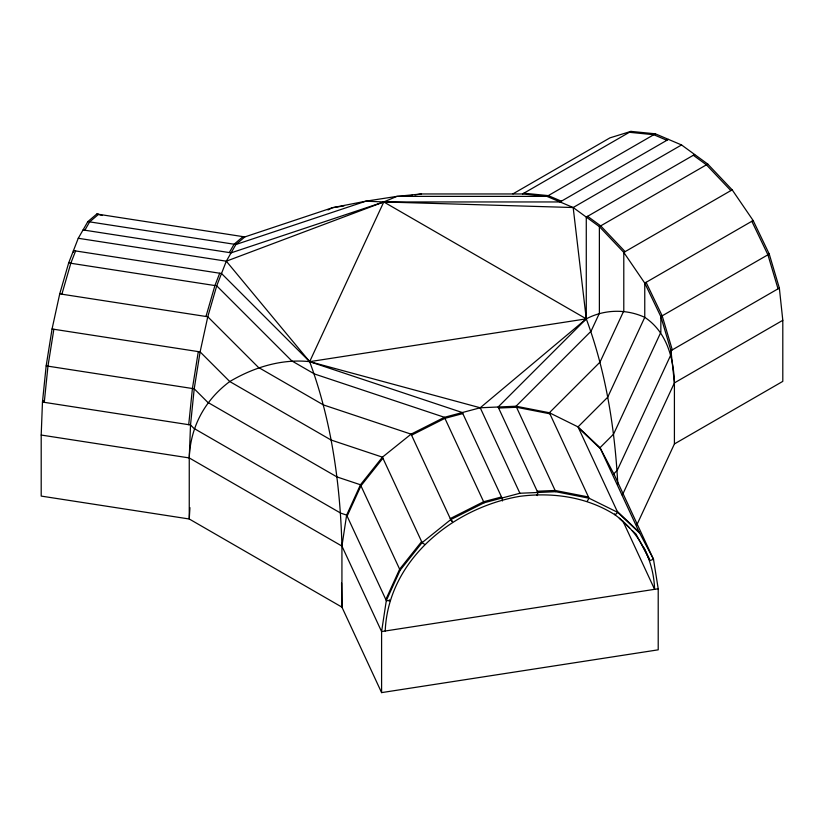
<?xml version="1.0" encoding="UTF-8"?>
<svg xmlns="http://www.w3.org/2000/svg" width="824" height="824" viewBox="0 0 824 824"><rect width="100%" height="100%" fill="white"/><g stroke="black" fill="none" stroke-linecap="round" stroke-linejoin="round"><path stroke-width="1.24" d="M512.919 193.887L609.966 137.855L630.926 131.387L655.348 133.807L681.551 144.952L707.754 164.058L732.176 189.839L753.146 220.523L769.235 254.029L779.35 288.06L670.963 350.643L670.963 354.619L617.269 470.319L613.818 473.769L653.494 559.249L658.211 588.769L658.211 649.827L381.594 692.613L341.929 607.134L189.252 518.996L41.2 496.089L41.2 435.041L42.467 402.061L46.165 365.887L52.056 328.982L59.73 293.869L68.67 262.928L78.259 238.28L87.849 221.594L96.789 214.013L244.841 236.921L332.525 207.689L365.877 201.18L396.88 196.38L421.301 193.959L522.55 193.959L546.961 196.38L573.174 207.524L599.378 226.641L623.789 252.412L644.759 283.096L660.848 316.601L670.963 350.643L674.413 382.892L674.413 443.94L636.808 524.981M189.932 507.646L189.252 518.996L189.252 457.938L190.519 424.968L194.217 388.794L200.108 351.889L207.782 316.766L216.722 285.835L226.312 261.187L235.901 244.501L244.841 236.921M44.269 402.339L47.967 366.165L53.859 329.26M188.717 424.679L192.414 388.506L198.306 351.611M341.558 583.145L341.929 607.134L341.929 546.085L346.636 515.103L360.459 484.769L382.429 457.155L411.073 434.145L444.435 417.304L480.227 407.777L516.03 406.222L549.381 412.742L578.026 426.894L600.006 447.71L614.302 474.809M385.21 631.009C388.166 559.754 453.458 507.605 519.903 496.316C552.791 492.113 586.842 496.872 615.147 514.928C639.218 532.664 653.648 559.372 654.596 589.335L622.965 521.18M381.594 692.613L381.594 631.565L341.929 546.085L189.252 457.938C190.365 426.894 204.877 400.031 229.762 381.543C253.73 367.36 281.633 358.636 309.659 361.654L586.276 318.857C604.332 309.309 626.219 308.784 644.759 317.343C666.595 331.732 673.671 358.11 674.413 382.892L622.295 495.193M61.882 294.199L70.812 263.258L75.612 250.939M205.979 316.488L214.92 285.557L219.709 273.228M347.12 516.143L360.943 485.81L382.913 458.196M385.828 599.532L399.64 569.199L421.62 541.584M769.235 254.029L660.848 316.601L660.848 332.268L613.571 434.145L600.006 447.71L639.681 533.19L617.701 512.374L589.057 498.221L555.695 491.701L519.903 493.257L484.11 502.784L450.749 519.625L422.104 542.635L400.124 570.239L386.312 600.572L381.594 631.565L658.211 588.769M84.862 230.215L89.651 221.872L98.592 214.292M229.309 252.566L234.098 244.223L243.039 236.643M587.244 501.147L589.057 498.221L549.381 412.742L600.006 362.127L623.789 310.864L623.789 252.412L732.176 189.839M43.394 400.835L42.467 402.061L190.519 424.968L193.97 428.418L340.662 513.105L346.636 515.103L386.312 600.572L389.793 600.83L389.309 599.79M516.03 406.222L591.066 331.186L599.378 313.285L599.378 226.641L707.754 164.058M73.542 252.422L73.46 250.609L221.522 273.506L309.659 361.654L480.227 407.777L586.276 318.857L586.276 217.083L694.653 154.51M522.55 193.959L630.926 131.387M523.868 193.197L548.29 195.618L655.348 133.807M668.449 139.38L560.073 201.952L383.778 201.952L365.877 201.18L235.901 244.501L87.849 221.594M83.059 229.937L231.111 252.844L383.778 201.952L573.174 207.524L681.551 144.952M753.146 220.523L644.759 283.096L644.759 317.343L607.679 397.24L578.026 426.894L617.701 512.374L615.147 514.928L614.663 513.888M674.413 382.892L782.8 320.309L779.35 288.06M674.413 443.94L782.8 381.368L782.8 320.309M411.557 435.185L444.919 418.345L462.82 413.586M450.264 518.574L483.626 501.734L501.517 496.975M327.942 209.955L332.525 207.689L343.938 205.928M78.259 238.28L226.312 261.187L383.778 201.952L396.88 196.38L546.961 196.38M409.889 195.731L412.422 195.329M414.956 194.938L421.301 193.959M498.613 408.045L516.514 407.272L549.865 413.792M537.227 491.238L555.119 490.465L588.48 496.985M629.361 132.293L653.772 134.714L666.874 140.286M68.67 262.928L214.92 285.557M59.73 293.869L207.782 316.766L258.406 367.391L323.399 404.914L411.073 434.145L450.749 519.625L452.551 521.983L452.067 520.943M52.056 328.982L200.108 351.889L229.762 381.543L331.073 440.026L382.429 457.155L422.104 542.635L424.659 544.396M46.165 365.887L194.217 388.794L207.782 402.359L336.964 476.931L360.459 484.769L400.124 570.239M41.2 435.041L189.252 457.938M96.789 214.013L102.269 215.476M548.29 195.618L561.391 201.19M693.334 155.273L706.436 164.831L730.857 190.602M587.594 216.321L600.696 225.879L625.117 251.65M578.51 427.934L600.49 448.75M617.217 511.333L639.197 532.139L653.494 559.249L650.002 560.577L644.141 547.95M619.318 518.286L629.546 527.988M632.348 530.625L636.066 534.148L649.518 559.527M216.722 285.835L291.768 360.871L314.459 373.972L444.435 417.304L484.11 502.784M226.312 261.187L309.659 361.654C331.392 420.477 340.25 483.595 341.929 546.085M751.828 221.285L767.916 254.791L778.031 288.822M646.088 282.333L662.177 315.839L672.291 349.87M516.514 407.272L555.695 491.701M536.846 494.513L537.33 495.554L537.804 492.484L498.129 407.005L586.276 318.857L573.174 207.524M480.227 407.777L519.903 493.257M502.475 500.951L502.001 498.015L462.336 412.546L309.659 361.654L383.778 201.952L586.276 318.857C605.898 371.665 614.817 428.171 617.804 484.265"/></g></svg>
